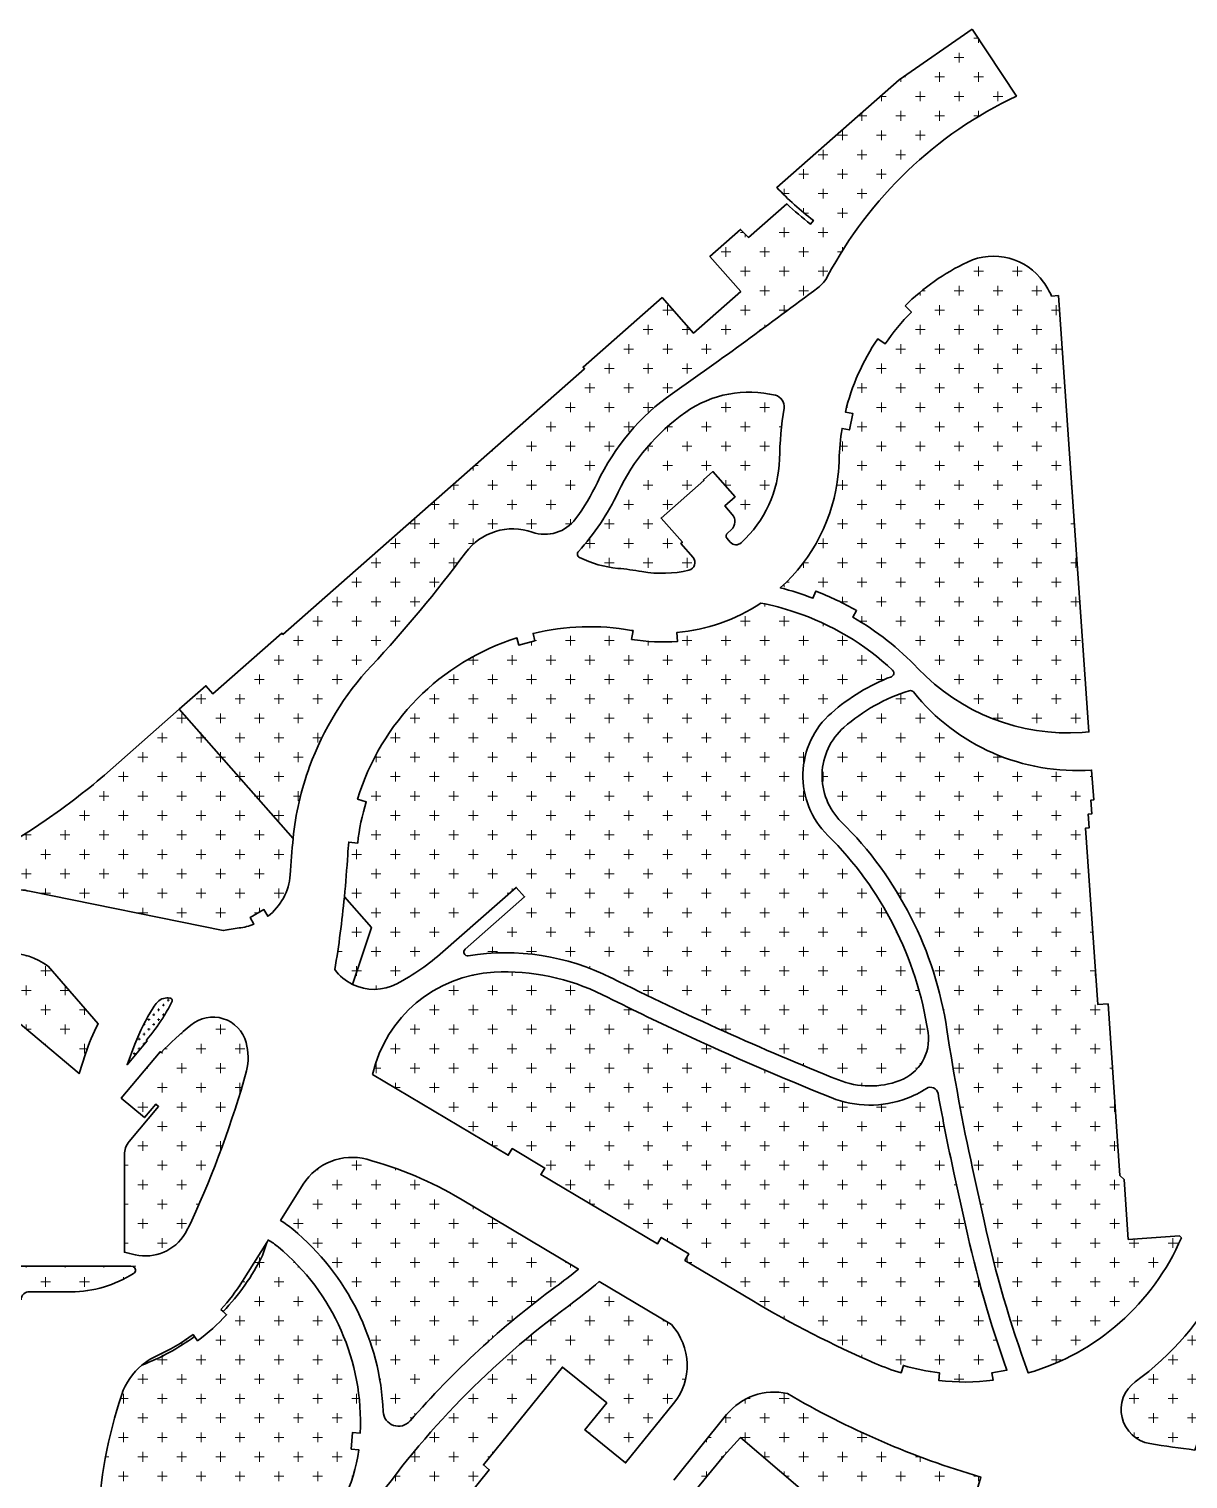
# Model space of a CAD drawing. Extents: x 833959 to 834488, y 817758 to 818392.
# Drawn here: x 834241.1 to 834392.6, y 817879.6 to 818069.2 of the extents above; entities that cross this region are included whole.
import ezdxf

# ---------------------------------------------------------------- set-up
doc = ezdxf.new("R2010")
doc.units = 0
doc.layers.get('0').update_dxf_attribs({"lineweight": 9})
doc.layers.add('000-helpline 23a', color=30, linetype='Continuous', lineweight=30, plot=False)
doc.layers.add('000-helpline 23b', color=30, linetype='Continuous', lineweight=30, plot=False)
doc.layers.add('010-grass2-h 23a', color=4, linetype='Continuous', lineweight=15)
doc.layers.add('010-grass2-h 23b', color=4, linetype='Continuous', lineweight=15)
pattern_1 = [(0, (0, -1.629814505577087e-09), (2.54, 2.54), [1.27, -3.81]), (90, (0.6350000000093132, -0.6350000016391277), (-2.54, 2.54), [1.27, -3.81])]
pattern_2 = [(0, (0, 0), (2.54, 2.54), [1.27, -3.81]), (90, (0.635, -0.635), (-2.54, 2.54), [1.27, -3.81])]

msp = doc.modelspace()

# ---------------------------------------------------------------- hatches: boundary and pattern name
at = {"layer": '010-grass2-h 23a'}
h = msp.add_hatch(dxfattribs=at)
h.set_pattern_fill('CROSS', color=256, scale=0.4)
h.set_pattern_definition(pattern_2)
edge = h.paths.add_edge_path()
edge.add_line((834364.4068990438, 818069.1506909404), (834370.1872484809, 818060.3916162674))
edge.add_arc((834393.3391385756, 818011.4518865008), 54.13970044785961, 115.3173999363774, 152.0502690789154)
edge.add_arc((834341.5392226903, 818038.9361216747), 4.500000001788425, 307.0048534438598, 332.05026905905186, ccw=False)
edge.add_arc((833936.445123626, 818576.4194132892), 677.544959764029, 305.0177740359185, 307.00485345712497, ccw=False)
edge.add_arc((834342.302373111, 817997.1777181334), 29.732247818972, 125.0177740346969, 154.7014634332797)
edge.add_arc((834289.8541112678, 818021.9682589959), 28.27974306757452, 323.48137328781064, 334.7014634387434, ccw=False)
edge.add_arc((834308.563189729, 818008.1148543449), 4.999999999985168, 250.775350931435, 323.4813732729643, ccw=False)
edge.add_arc((834304.3795306929, 817996.117643101), 7.705749901452497, 70.77535096639399, 143.4969262177813)
edge.add_arc((834161.6316744752, 818101.7573521507), 169.8800000417011, 317.01474807741516, 323.49692615635786, ccw=False)
edge.add_arc((834314.2839067392, 817959.456831621), 38.81150301205935, 136.9894183242384, 159.9652128848562)
edge.add_arc((834314.0694934468, 817959.405659974), 38.62778709224042, 159.7849482768471, 174.1055069059836)
edge.add_line((834275.6459433512, 817963.3726151907), (834260.7859523887, 817980.2575313525))
edge.add_line((834260.7859523887, 817980.2575313525), (834264.2552039903, 817983.3107326259))
edge.add_line((834264.2552039903, 817983.3107326259), (834265.1801240222, 817982.259776603))
edge.add_line((834265.1801240222, 817982.259776603), (834274.1883479855, 817990.1876956883))
edge.add_line((834274.1883479855, 817990.1876956883), (834274.3202158539, 817990.037858596))
edge.add_line((834274.3202158539, 817990.037858596), (834313.74999789, 818024.7389952127))
edge.add_line((834313.74999789, 818024.7389952127), (834313.5520053213, 818024.9639685693))
edge.add_line((834313.5520053213, 818024.9639685693), (834323.8815621042, 818034.0547065188))
edge.add_line((834323.8815621042, 818034.0547065188), (834327.9776697307, 818029.4004349288))
edge.add_line((834327.9776697307, 818029.4004349288), (834334.1710352469, 818034.8510603391))
edge.add_line((834334.1710352469, 818034.8510603391), (834330.1411113351, 818039.4301344914))
edge.add_line((834330.1411113351, 818039.4301344914), (834334.1458129564, 818042.9545722412))
edge.add_line((834334.1458129564, 818042.9545722412), (834335.178582008, 818041.905416574))
edge.add_line((834335.178582008, 818041.905416574), (834340.1678469534, 818046.2963434476))
edge.add_arc((834369.7967628237, 818078.0602642038), 43.43753351026637, 226.9917224636721, 232.3854784986538)
edge.add_line((834343.2848402313, 818043.6518745596), (834343.6510478007, 818044.1271555448))
edge.add_arc((834369.7967631912, 818078.0602646348), 42.83753407697374, 223.7719088776991, 232.38547846254562, ccw=False)
edge.add_line((834338.8638018067, 818048.4257201676), (834354.8444183795, 818062.4898597783))
edge.add_line((834354.8444183795, 818062.4898597783), (834364.4068990438, 818069.1506909404))
h = msp.add_hatch(dxfattribs=at)
h.set_pattern_fill('CROSS', color=256, scale=0.4)
h.set_pattern_definition(pattern_2)
edge = h.paths.add_edge_path()
edge.add_line((834355.6300346531, 818032.9573724093), (834356.458602303, 818032.1376316431))
edge.add_arc((834376.4508596533, 818012.1247639005), 28.28789898949285, 134.9704815723686, 145.8799154376965)
edge.add_line((834353.0323333357, 818027.992273294), (834352.0677575372, 818028.6543261616))
edge.add_arc((834376.3263641193, 818012.1978759185), 29.3137296826601, 145.8479831948698, 166.3943030968202)
edge.add_line((834347.8352475854, 818019.0936011567), (834348.8104239266, 818018.8906377249))
edge.add_line((834348.8104239266, 818018.8906377249), (834348.3645039764, 818016.7481306664))
edge.add_line((834348.3645039764, 818016.7481306664), (834347.4001966428, 818016.9488319317))
edge.add_arc((834376.3263641652, 818012.1978759123), 29.31372972904868, 170.672774959487, 178.7579298036053)
edge.add_arc((834323.8998806737, 818013.3345665263), 23.12507495631568, 354.2270389370132, 358.7579298163524, ccw=False)
edge.add_arc((834323.8998806954, 818013.3345665272), 23.12507493485816, 311.8679106816129, 354.227038929608, ccw=False)
edge.add_arc((834330.1558908136, 817959.8427572234), 37.41409495533681, 68.94026357509227, 75.79988697668603, ccw=False)
edge.add_line((834343.6003129635, 817994.7578258096), (834343.9581133369, 817995.6916236633))
edge.add_arc((834328.7059639099, 817956.7253681907), 41.84491758509818, 60.52234676601989, 68.62365989208399, ccw=False)
edge.add_line((834349.2971809496, 817993.1533644096), (834348.7953861781, 817992.28322137))
edge.add_arc((834330.1558907481, 817959.842757144), 37.41409505891333, 43.47517563921582, 60.11938088109139, ccw=False)
edge.add_arc((834376.8994309934, 818004.1622459437), 26.99999999892877, 223.4751756172365, 273.9756186136)
edge.add_line((834378.7713941443, 817977.2272175624), (834379.672610244, 817977.2898513661))
edge.add_line((834379.672610244, 817977.2898513661), (834375.6866782277, 818034.3096132717))
edge.add_line((834375.6866782277, 818034.3096132717), (834374.7760283289, 818034.2459551904))
edge.add_arc((834364.942264543, 818029.8678331494), 10.76433290095811, 23.99926244071933, 35.16358028874662)
edge.add_arc((834367.2021374811, 818031.4598478134), 8.000000000154898, 35.16358028897107, 115.3465031633194)
edge.add_arc((834376.326364125, 818012.1978759142), 29.3137296900325, 115.3465031659372, 134.9126974086104)
h = msp.add_hatch(dxfattribs=at)
h.set_pattern_fill('CROSS', color=256, scale=0.4)
h.set_pattern_definition(pattern_1)
edge = h.paths.add_edge_path()
edge.add_arc((834393.3391385962, 818011.4518873979), 54.13970044455125, 171.3443893396043, 178.4469426682205, ccw=False)
edge.add_arc((834338.333131054, 818019.8253812812), 1.499999999921109, 351.3443893441687, 436.3533856630029)
edge.add_arc((834335.2709960575, 818007.2129380733), 14.47884410894029, 76.35338565035421, 125.0177740244353)
edge.add_arc((834342.3023731093, 817997.1777181358), 26.73224781720994, 125.0177740323534, 154.7014634338783)
edge.add_arc((834289.8541112484, 818021.9682590045), 31.27974308810417, 317.5561840766094, 334.70146344114823, ccw=False)
edge.add_arc((834313.3056378294, 818000.5211619583), 0.4999999990814779, 137.5561840235374, 243.9656636285183)
edge.add_arc((834319.4503736312, 818013.1005984329), 14.5000000023877, 243.9656636140704, 264.654154330882)
edge.add_arc((834314.4209393093, 817959.3525671063), 39.4828313525126, 80.04070849800712, 84.65415438670732, ccw=False)
edge.add_arc((834323.8998806971, 818013.3345665275), 15.32507493254149, 260.0407084597205, 283.1928018431589)
edge.add_arc((834327.1282894511, 817999.4317179171), 1.05276355351737, 284.8161555454121, 398.6503187243487)
edge.add_line((834327.9504685858, 818000.089237932), (834326.3414446758, 818001.9175663602))
edge.add_line((834326.3414446758, 818001.9175663602), (834326.5291165095, 818002.0827307715))
edge.add_line((834326.5291165095, 818002.0827307715), (834323.7549258108, 818005.2350137486))
edge.add_line((834323.7549258108, 818005.2350137486), (834329.3466908426, 818010.1567458196))
edge.add_line((834329.3466908426, 818010.1567458196), (834329.2833758064, 818010.2286886006))
edge.add_line((834329.2833758064, 818010.2286886006), (834330.5229523955, 818011.319608851))
edge.add_line((834330.5229523955, 818011.319608851), (834333.4261194977, 818008.0189057727))
edge.add_line((834333.4261194977, 818008.0189057727), (834332.0754138841, 818006.8301759748))
edge.add_line((834332.0754138841, 818006.8301759748), (834333.0522910358, 818005.7201547448))
edge.add_arc((834331.9863174432, 818004.7820181345), 1.419999999888488, -48.55451906007022, 41.350195893022715, ccw=False)
edge.add_line((834332.9262255097, 818003.717606172), (834332.4168857438, 818003.2678437007))
edge.add_arc((834332.7478392879, 818002.8930507562), 0.4999999995545667, 131.4454808948791, 221.3501953803635)
edge.add_line((834332.3724964709, 818002.5627209675), (834332.7948010105, 818002.0828702817))
edge.add_arc((834333.5454866453, 818002.7435298598), 1.000000000249397, 221.350195375153, 312.3251575309507)
edge.add_arc((834323.8998807039, 818013.3345665259), 15.32507492635812, 312.3251575240736, 358.4469426761045)
h = msp.add_hatch(dxfattribs=at)
h.set_pattern_fill('CROSS', color=256, scale=0.4)
h.set_pattern_definition(pattern_1)
edge = h.paths.add_edge_path()
edge.add_line((834282.3636539282, 817955.7395029359), (834285.88428508, 817951.7391261685))
edge.add_line((834285.88428508, 817951.7391261685), (834283.4121966807, 817944.2943010926))
edge.add_arc((834286.2337036987, 817949.9758553616), 6.343576338607924, 243.5906236270029, 297.9786353962456)
edge.add_arc((834274.4247829744, 817972.2051976711), 31.51487483878386, 297.9786353872303, 311.3504334035784)
edge.add_line((834295.2454851692, 817948.5475203502), (834304.8185091602, 817956.9725840251))
edge.add_line((834304.8185091602, 817956.9725840251), (834305.9085935153, 817955.7339698945))
edge.add_line((834305.9085935153, 817955.7339698945), (834298.1464082551, 817948.9025775873))
edge.add_arc((834298.4767404407, 817948.5272368802), 0.4999999992803572, 131.3505612890733, 279.0596599766126)
edge.add_arc((834303.4161604835, 817917.549763809), 30.86880151159732, 63.43867092359028, 99.05965995837317, ccw=False)
edge.add_arc((834494.3892898851, 818299.558055414), 396.2155824319166, 243.438670528415, 243.4492956897457)
edge.add_arc((834494.3892891315, 818299.5580600064), 396.215586203123, 243.4492960840644, 248.1502179734684)
edge.add_arc((834351.0502895543, 817942.0860749988), 11.07627521940797, 248.1502179761732, 290.5382689961186)
edge.add_arc((834352.9019116319, 817937.1437526586), 5.798486436866244, 290.5382689894081, 368.53751191072)
edge.add_arc((834313.3969691845, 817931.213255029), 45.74609312237501, 8.537511915084528, 45.36572223920514)
edge.add_arc((834353.2162395723, 817971.5441353627), 10.92977654625932, 131.2935281300958, 225.365722236419, ccw=False)
edge.add_arc((834363.2152575979, 817960.1598988243), 26.0817138163471, 111.04074724202209, 131.2935281361699, ccw=False)
edge.add_arc((834353.6715771311, 817984.969285607), 0.4999999994644813, 291.0407472309017, 406.896721507632)
edge.add_arc((834330.1558908098, 817959.8427572219), 34.91409495866438, 46.89672150724964, 71.4957689773086)
edge.add_arc((834330.1558907961, 817959.8427571789), 34.91409500378168, 71.49576897830427, 79.07448466016935)
edge.add_arc((834323.8998806897, 818013.334566551), 23.12507495612437, 274.73651893981815, 303.8268252398566, ccw=False)
edge.add_line((834325.8094042566, 817990.2884646795), (834325.8974434878, 817989.1217515557))
edge.add_arc((834323.8998806992, 818013.3345665528), 24.29507495720796, 260.5278306339022, 274.7162342817685, ccw=False)
edge.add_line((834319.9016763696, 817989.3707390347), (834320.0861463364, 817990.5261356108))
edge.add_arc((834323.8998965822, 818013.3346593111), 23.12516906590334, 260.0407094168908, 260.5075450857677, ccw=False)
edge.add_arc((834314.4209393461, 817959.3525676741), 31.68283078620028, 80.04070842197453, 103.5163373449787)
edge.add_line((834307.0159452407, 817990.1578891126), (834307.2716531848, 817989.2078711878))
edge.add_line((834307.2716531848, 817989.2078711878), (834305.1584436541, 817988.6390772209))
edge.add_line((834305.1584436541, 817988.6390772209), (834304.9070125299, 817989.5732057078))
edge.add_arc((834314.4209393471, 817959.3525676675), 31.68283079285183, 107.474812634777, 163.2188207792542)
edge.add_line((834284.0873412818, 817968.4999495588), (834285.209329285, 817968.1681607035))
edge.add_arc((834314.4209393637, 817959.3525676638), 30.51283080987282, 163.2070323123456, 173.6138980786415)
edge.add_line((834284.0974428465, 817962.746444946), (834282.9354285039, 817962.8830597012))
edge.add_arc((834314.4209393251, 817959.3525676738), 31.68283077044775, 173.602109619199, 176.6118679094355)
edge.add_arc((834138.7263754174, 817969.7542254614), 144.3193688505951, 354.42727686953936, 356.6118688250405, ccw=False)
h = msp.add_hatch(dxfattribs=at)
h.set_pattern_fill('CROSS', color=256, scale=0.4)
h.set_pattern_definition(pattern_1)
edge = h.paths.add_edge_path()
edge.add_arc((834353.2162395705, 817971.5441353618), 8.429776544614077, 131.2935281716561, 225.3657222425852, ccw=False)
edge.add_arc((834363.2152576158, 817960.1598988192), 23.58171383089539, 107.3618079823118, 131.293528180866, ccw=False)
edge.add_arc((834356.3275668388, 817982.1899970754), 0.4999999990283857, 38.67503045895478, 107.3618080288955, ccw=False)
edge.add_arc((834378.0902803752, 817999.609652187), 27.37579747240697, 218.6750304708143, 274.044860685992)
edge.add_line((834380.0213010095, 817972.3020443356), (834380.29478833, 817968.3897392991))
edge.add_line((834380.29478833, 817968.3897392991), (834379.8999099366, 817968.361927429))
edge.add_line((834379.8999099366, 817968.361927429), (834380.0263733224, 817966.5663754205))
edge.add_line((834380.0263733224, 817966.5663754205), (834379.5525259104, 817966.5330016455))
edge.add_line((834379.5525259104, 817966.5330016455), (834379.6790205762, 817964.7374518439))
edge.add_line((834379.6790205762, 817964.7374518439), (834379.2051731631, 817964.7040780691))
edge.add_line((834379.2051731631, 817964.7040780691), (834380.829339578, 817941.6438442394))
edge.add_line((834380.829339578, 817941.6438442394), (834382.1579028282, 817941.7374169156))
edge.add_line((834382.1579028282, 817941.7374169156), (834383.7239989628, 817919.3340170662))
edge.add_line((834383.7239989628, 817919.3340170662), (834384.2635852227, 817918.7845575546))
edge.add_line((834384.2635852227, 817918.7845575546), (834384.8105143425, 817910.9605556697))
edge.add_line((834384.8105143425, 817910.9605556697), (834391.4887781232, 817911.4273930996))
edge.add_line((834391.4887781232, 817911.4273930996), (834391.7454533862, 817911.166029252))
edge.add_arc((834363.0062153209, 817923.5654728682), 31.30000010487776, 286.1786346221412, 336.66238658837176, ccw=False)
edge.add_arc((834516.9132406816, 817946.4510583185), 154.5386763133841, 192.357446124819, 200.0357863549058, ccw=False)
edge.add_line((834365.9549946178, 817913.3782534475), (834364.4568777638, 817920.216291333))
edge.add_arc((834635.0578216736, 817979.5011098061), 277.0190617019508, 188.537511918806, 192.3574461235862, ccw=False)
edge.add_arc((834313.3969691832, 817931.2132550279), 48.246093123912, 8.537511918924027, 45.36572223857119)
h = msp.add_hatch(dxfattribs=at)
h.set_pattern_fill('CROSS', color=256, scale=0.4)
h.set_pattern_definition(pattern_1)
edge = h.paths.add_edge_path()
edge.add_line((834335.6189102854, 817903.0000382089), (834326.8614822605, 817908.2211131771))
edge.add_line((834326.8614822605, 817908.2211131771), (834327.3679559636, 817909.0623701885))
edge.add_line((834327.3679559636, 817909.0623701885), (834323.7796554294, 817911.2226848555))
edge.add_line((834323.7796554294, 817911.2226848555), (834323.2638726797, 817910.3659654413))
edge.add_line((834323.2638726797, 817910.3659654413), (834308.0297358021, 817919.4338027254))
edge.add_line((834308.0297358021, 817919.4338027254), (834308.5414872277, 817920.2929363276))
edge.add_line((834308.5414872277, 817920.2929363276), (834304.2955001082, 817922.8221005399))
edge.add_line((834304.2955001082, 817922.8221005399), (834303.7837486782, 817921.9629669298))
edge.add_line((834303.7837486782, 817921.9629669298), (834286.0496197239, 817932.5264761535))
edge.add_arc((834302.83300588, 817928.6861632001), 17.21714420118971, 92.99754049445141, 167.1116636079952, ccw=False)
edge.add_arc((834303.4161604843, 817917.5497637998), 28.36880151734606, 63.438670922818915, 92.99754049596459, ccw=False)
edge.add_arc((834494.3892889814, 818299.5580598201), 398.7155859710132, 243.4386709309092, 245.1006971580636)
edge.add_arc((834494.3892892151, 818299.5580601386), 398.7155863582911, 245.1006971468799, 248.1502179695497)
edge.add_arc((834351.0502895525, 817942.0860749909), 13.5762752127188, 248.1502179746911, 290.5382690224383)
edge.add_arc((834351.0502899339, 817942.0860743573), 13.57627448558846, 290.5382684534137, 302.9019771267565)
edge.add_arc((834358.9681721224, 817929.8478179646), 1.0000000001358, 10.195361083888713, 122.9019769615607, ccw=False)
edge.add_arc((834635.0578211835, 817979.5011097938), 279.5190612204868, 190.1953610791263, 192.3574461247365)
edge.add_line((834362.0147990102, 817919.6812666972), (834363.5129158831, 817912.8432287256))
edge.add_arc((834516.9139959685, 817946.4512743496), 157.0394603341485, 192.3574641440198, 199.5667105853941)
edge.add_line((834368.9432198534, 817893.8581044704), (834366.9821302774, 817893.5300687898))
edge.add_line((834366.9821302774, 817893.5300687898), (834367.1454683751, 817892.5535876949))
edge.add_arc((834363.4637942376, 817921.8979198458), 29.57439016845272, 263.3281205215698, 277.15122347771205, ccw=False)
edge.add_line((834360.0277446077, 817892.5238136164), (834360.1440791347, 817893.5170237038))
edge.add_arc((834363.4596131578, 817921.8235111992), 28.50000000328458, 253.59658469878872, 263.319395489198, ccw=False)
edge.add_line((834355.4112519348, 817894.4835426218), (834355.1288532955, 817893.5242454788))
edge.add_arc((834363.4596131712, 817921.8235112355), 29.50000004198608, 246.58402009959428, 253.5965846938244, ccw=False)
edge.add_arc((834407.7502740856, 818024.0949210094), 140.9500063289379, 239.2194394656689, 246.5840198356188, ccw=False)
h = msp.add_hatch(dxfattribs=at)
h.set_pattern_fill('CROSS', color=256, scale=0.4)
h.set_pattern_definition(pattern_1)
edge = h.paths.add_edge_path()
edge.add_line((834276.9782881396, 817918.1654594587), (834274.014954669, 817913.4347797971))
edge.add_arc((834266.6688038766, 817901.4911997075), 14.02194839606715, 50.30098703854759, 58.40552913900859, ccw=False)
edge.add_arc((834254.6945061049, 817887.0675827524), 32.76826892014353, 2.433292680546515, 50.30098704081712, ccw=False)
edge.add_arc((834289.4314254799, 817888.5437114639), 1.999999999052, 182.4332926691362, 319.0042276175258)
edge.add_arc((834379.1240542015, 817810.5867171392), 116.8362764955985, 126.3353798724307, 139.0042276221191, ccw=False)
edge.add_arc((834267.2365354027, 817962.7061522267), 72.00000019474608, 306.3353798791374, 309.4096109189131)
edge.add_line((834312.9464644749, 817907.0770014848), (834297.5529900745, 817916.2462766853))
edge.add_arc((834272.7330468631, 817874.5782983445), 48.50000000023392, 59.21943938366598, 75.0150115532076)
edge.add_arc((834283.3342513323, 817914.1840361081), 7.500000000288099, 75.01501155411361, 147.9366602370419)
h = msp.add_hatch(dxfattribs=at)
h.set_pattern_fill('CROSS', color=256, scale=0.4)
h.set_pattern_definition(pattern_1)
edge = h.paths.add_edge_path()
edge.add_arc((834245.6277357438, 817921.6607495921), 29.00000375146749, 290.7383516402633, 306.2339235929554)
edge.add_line((834262.7691550484, 817898.269042476), (834263.1771577914, 817897.7167769679))
edge.add_arc((834247.430624666, 817919.0310138615), 26.49999999677177, 306.4562495811369, 317.4830362355505)
edge.add_line((834266.9631725866, 817901.1220895064), (834266.5098703869, 817901.537711413))
edge.add_arc((834245.627744477, 817921.6607418429), 28.99999200347141, 316.0605495451283, 333.7570674412395)
edge.add_line((834271.6386287458, 817908.8375817115), (834272.206499216, 817910.5477529013))
edge.add_line((834272.206499216, 817910.5477529013), (834272.426425918, 817910.8988449355))
edge.add_arc((834266.9960039795, 817902.0358535458), 10.39433012774194, 49.770986039508614, 58.50388294749109, ccw=False)
edge.add_arc((834254.694506114, 817887.067582759), 29.76826890936972, -2.7219795607326773, 50.30098704583372, ccw=False)
edge.add_line((834284.4291883991, 817885.6538984721), (834283.4327672793, 817885.7384262912))
edge.add_line((834283.4327672793, 817885.7384262912), (834283.2477849291, 817883.5578386156))
edge.add_line((834283.2477849291, 817883.5578386156), (834284.2442060485, 817883.4733107965))
edge.add_arc((834264.4029838166, 817885.988445047), 19.99999999891781, 312.8189935214703, 352.7755429362068, ccw=False)
edge.add_arc((834253.6707051483, 817897.0029679585), 35.37587005638763, 288.15634684374976, 313.44381852424397, ccw=False)
edge.add_arc((834258.9042585358, 817880.4318391987), 17.99999999659286, 264.0073471149819, 288.7636090109221, ccw=False)
edge.add_line((834257.0250417327, 817862.5302039637), (834249.6825566636, 817863.3009783166))
edge.add_arc((855777.4045988079, 816958.5928229388), 21546.72395447233, 177.5711745461556, 177.5935458954188, ccw=False)
edge.add_line((834250.0374442985, 817871.706487923), (834251.0349844777, 817871.6571867547))
edge.add_line((834251.0349844777, 817871.6571867547), (834251.1232638368, 817873.7453078919))
edge.add_line((834251.1232638368, 817873.7453078919), (834250.1261401061, 817873.7889828704))
edge.add_arc((834312.5611691743, 817870.9399225431), 62.49999999591058, 161.5825714201145, 177.3872684779515, ccw=False)
edge.add_arc((834261.3270517861, 817888.000556033), 8.499999999439462, 129.707549846792, 161.5825714220144, ccw=False)
h = msp.add_hatch(dxfattribs=at)
h.set_pattern_fill('CROSS', color=256, scale=0.4)
h.set_pattern_definition(pattern_1)
edge = h.paths.add_edge_path()
edge.add_arc((834263.9885286134, 817856.9040250625), 2.999999999737911, 105.1224773257807, 198.7033933836148)
edge.add_line((834261.1469547509, 817855.9420177948), (834263.2446538615, 817849.7458411483))
edge.add_arc((834264.191845149, 817850.0665102375), 0.9999999999746793, 198.7033933829019, 321.0598572819794)
edge.add_line((834264.9696481415, 817849.4380020793), (834267.7796309474, 817852.9154637584))
edge.add_line((834267.7796309474, 817852.9154637584), (834274.40115427, 817847.5649039532))
edge.add_line((834274.40115427, 817847.5649039532), (834277.4803882082, 817851.375574253))
edge.add_line((834277.4803882082, 817851.375574253), (834276.7025341238, 817852.0040191779))
edge.add_line((834276.7025341238, 817852.0040191779), (834284.7780467804, 817861.9994384347))
edge.add_line((834284.7780467804, 817861.9994384347), (834285.5566951305, 817861.3714595689))
edge.add_line((834285.5566951305, 817861.3714595689), (834287.3477950239, 817863.588317965))
edge.add_line((834287.3477950239, 817863.588317965), (834286.5699499655, 817864.2167740737))
edge.add_line((834286.5699499655, 817864.2167740737), (834297.6307773944, 817877.906847))
edge.add_line((834297.6307773944, 817877.906847), (834298.4087221177, 817877.27851426))
edge.add_line((834298.4087221177, 817877.27851426), (834301.2992349232, 817880.8560934163))
edge.add_line((834301.2992349232, 817880.8560934163), (834300.5213715857, 817881.4845268864))
edge.add_line((834300.5213715857, 817881.4845268864), (834310.8591021704, 817894.2803788052))
edge.add_line((834310.8591021704, 817894.2803788052), (834316.6541840425, 817889.5985494525))
edge.add_line((834316.6541840425, 817889.5985494525), (834313.7948117524, 817886.0592712613))
edge.add_line((834313.7948117524, 817886.0592712613), (834319.1203765362, 817881.7567633638))
edge.add_line((834319.1203765362, 817881.7567633638), (834325.3839769757, 817889.5089958648))
edge.add_arc((834319.2004431837, 817894.50563572), 7.949999999991729, 321.0598573062928, 402.1549054984448)
edge.add_line((834325.094040874, 817899.8411775166), (834315.678909572, 817905.4493935511))
edge.add_arc((834267.2365353797, 817962.706152252), 75.0000002288263, 306.3353798817283, 310.2330619186429, ccw=False)
edge.add_arc((834379.1240542455, 817810.5867170909), 113.8362765606153, 126.3353798757585, 145.1523762373174)
edge.add_arc((834252.7220866104, 817898.5942805964), 40.18576295384367, 285.12247725378757, 325.15237414202915, ccw=False)
h = msp.add_hatch(dxfattribs=at)
h.set_pattern_fill('CROSS', color=256, scale=0.4)
h.set_pattern_definition(pattern_1)
edge = h.paths.add_edge_path()
edge.add_arc((834412.2540601507, 818034.3296998717), 152.053962759109, 260.6859561200858, 262.9210497186081)
edge.add_line((834393.5154013518, 817883.4348018229), (834400.4218407415, 817902.3311621917))
edge.add_line((834400.4218407415, 817902.3311621917), (834397.1848703449, 817905.6272579903))
edge.add_arc((834363.0062158359, 817923.5654736644), 38.60000007277616, 306.0547773312193, 332.30785793329716, ccw=False)
edge.add_arc((834388.3730849884, 817888.7210773453), 4.499999990380497, 126.0547828447973, 260.6859539307286)
h = msp.add_hatch(dxfattribs=at)
h.set_pattern_fill('CROSS', color=256, scale=0.4)
h.set_pattern_definition(pattern_2)
edge = h.paths.add_edge_path()
edge.add_line((834279.8051478083, 817796.6029186246), (834282.604700003, 817799.9779400007))
edge.add_line((834282.604700003, 817799.9779400007), (834287.1330088406, 817805.2830240525))
edge.add_line((834287.1330088406, 817805.2830240525), (834281.3843576751, 817810.2171840366))
edge.add_line((834281.3843576751, 817810.2171840366), (834279.528913134, 817808.0023137445))
edge.add_line((834279.528913134, 817808.0023137445), (834272.8598031374, 817813.5891708084))
edge.add_line((834272.8598031374, 817813.5891708084), (834275.41137033, 817816.635012518))
edge.add_arc((834272.9200638756, 817812.4737756652), 4.849999999534935, 59.09130693785679, 104.4883429005939)
edge.add_arc((834268.4167694332, 817829.9013497692), 13.15000000012975, 231.0598573068284, 284.4883428975322, ccw=False)
edge.add_line((834260.151887157, 817819.6732404149), (834254.9723866018, 817823.8585654694))
edge.add_arc((834253.181138352, 817821.6418269401), 2.849999999936931, 51.05985730940407, 129.4015044097069)
edge.add_line((834251.3720985648, 817823.8440701255), (834249.92697353, 817822.6569674826))
edge.add_arc((834398.8621664937, 817840.498163938), 149.9999999803076, 186.831006504956, 196.2491768686776)
edge.add_arc((834305.8357169387, 817813.384876559), 53.10288614663786, 196.2491768682231, 227.2666458792333)
edge.add_arc((834325.107957593, 817834.2456244174), 81.50341538557848, 227.2666458820047, 232.4571793545245)
edge.add_line((834275.4435107039, 817769.6217168081), (834292.4269246405, 817769.8722175872))
edge.add_line((834292.4269246405, 817769.8722175872), (834303.5213256455, 817771.0990017573))
edge.add_line((834303.5213256455, 817771.0990017573), (834310.45216608, 817772.6155403589))
edge.add_line((834310.45216608, 817772.6155403589), (834315.2305783827, 817773.7398721854))
edge.add_line((834315.2305783827, 817773.7398721854), (834316.1962190163, 817775.5459770527))
edge.add_line((834316.1962190163, 817775.5459770527), (834320.1845998294, 817783.318203075))
edge.add_line((834320.1845998294, 817783.318203075), (834324.6007480016, 817791.1516074513))
edge.add_line((834324.6007480016, 817791.1516074513), (834330.8078040506, 817801.9639036084))
edge.add_line((834330.8078040506, 817801.9639036084), (834336.1934093372, 817811.3882688055))
edge.add_line((834336.1934093372, 817811.3882688055), (834337.531713319, 817813.512514772))
edge.add_line((834337.531713319, 817813.512514772), (834348.3414172765, 817827.7002389417))
edge.add_line((834348.3414172765, 817827.7002389417), (834352.2381767528, 817832.5715445989))
edge.add_line((834352.2381767528, 817832.5715445989), (834356.492127426, 817837.6155092629))
edge.add_line((834356.492127426, 817837.6155092629), (834363.4407438878, 817844.4520494454))
edge.add_line((834363.4407438878, 817844.4520494454), (834367.9271662128, 817848.7345459976))
edge.add_line((834367.9271662128, 817848.7345459976), (834374.8511492735, 817855.3574853016))
edge.add_line((834374.8511492735, 817855.3574853016), (834384.0584533112, 817864.0294805785))
edge.add_line((834384.0584533112, 817864.0294805785), (834387.4025178794, 817866.7096497633))
edge.add_line((834387.4025178794, 817866.7096497633), (834390.6119104523, 817875.4900196033))
edge.add_line((834390.6119104523, 817875.4900196033), (834386.8954605473, 817875.8304661814))
edge.add_arc((834397.1580892672, 817987.8613925629), 112.5000000628142, 261.4617113687016, 264.76600964044314, ccw=False)
edge.add_line((834380.455180455, 817876.6082449609), (834380.1333081372, 817874.4836460293))
edge.add_arc((834397.0504282946, 817987.373120917), 114.1499999774489, 253.6538455939272, 261.47732593266977, ccw=False)
edge.add_line((834364.9240767948, 817877.8371905829), (834365.5255344234, 817879.9001426256))
edge.add_arc((834397.1580892616, 817987.8613925065), 112.5000000064468, 239.6138779139078, 253.6694601576791, ccw=False)
edge.add_arc((834338.4999810895, 817883.0604557393), 7.950000000331622, 77.2627860423644, 141.0598573066949)
edge.add_line((834332.3164472972, 817888.0570955946), (834325.395155197, 817879.4917307039))
edge.add_line((834325.395155197, 817879.4917307039), (834327.7263153469, 817877.5147424773))
edge.add_line((834327.7263153469, 817877.5147424773), (834331.9567716857, 817882.6853002246))
edge.add_line((834331.9567716857, 817882.6853002246), (834334.1166290697, 817885.0611433464))
edge.add_line((834334.1166290697, 817885.0611433464), (834344.3166290696, 817876.361143348))
edge.add_line((834344.3166290696, 817876.361143348), (834336.5166290698, 817867.1611433487))
edge.add_line((834336.5166290698, 817867.1611433487), (834339.5548746819, 817864.5852394605))
edge.add_line((834339.5548746819, 817864.5852394605), (834341.0039328507, 817866.3043731372))
edge.add_line((834341.0039328507, 817866.3043731372), (834343.9632092224, 817869.8151710338))
edge.add_line((834343.9632092224, 817869.8151710338), (834347.2789075354, 817866.9617845425))
edge.add_line((834347.2789075354, 817866.9617845425), (834358.8518033318, 817856.8380048954))
edge.add_line((834358.8518033318, 817856.8380048954), (834362.637292377, 817854.0809120025))
edge.add_line((834362.637292377, 817854.0809120025), (834359.3701736549, 817850.3151764321))
edge.add_line((834359.3701736549, 817850.3151764321), (834346.0340540672, 817834.943686901))
edge.add_line((834346.0340540672, 817834.943686901), (834343.9275184715, 817832.5156490208))
edge.add_line((834343.9275184715, 817832.5156490208), (834347.1373904775, 817829.494533955))
edge.add_line((834347.1373904775, 817829.494533955), (834337.628636652, 817818.361374395))
edge.add_line((834337.628636652, 817818.361374395), (834309.3859500099, 817785.2934796367))
edge.add_line((834309.3859500099, 817785.2934796367), (834309.0747602378, 817784.9206238263))
edge.add_line((834309.0747602378, 817784.9206238263), (834306.7691991854, 817782.1582025872))
edge.add_line((834306.7691991854, 817782.1582025872), (834305.3344931194, 817780.4392031509))
edge.add_line((834305.3344931194, 817780.4392031509), (834302.5482160047, 817777.1007830497))
edge.add_line((834302.5482160047, 817777.1007830497), (834300.0475609732, 817779.2451287871))
edge.add_line((834300.0475609732, 817779.2451287871), (834295.743652945, 817782.9357170793))
edge.add_line((834295.743652945, 817782.9357170793), (834290.3478932676, 817787.562556792))
edge.add_line((834290.3478932676, 817787.562556792), (834284.0524509288, 817792.9608687907))
edge.add_line((834284.0524509288, 817792.9608687907), (834279.8051478083, 817796.6029186246))
at = {"layer": '010-grass2-h 23b'}
h = msp.add_hatch(dxfattribs=at)
h.set_pattern_fill('CROSS', color=256, scale=0.4)
h.set_pattern_definition([(0, (0, 0), (2.54, 2.54), [1.27, -3.81]), (90, (0.6350000000093132, -0.6350000000093132), (-2.54, 2.54), [1.27, -3.81])])
edge = h.paths.add_edge_path()
edge.add_line((834260.7859523887, 817980.2575313525), (834275.6459433512, 817963.3726151907))
edge.add_arc((828420.5549909718, 818396.5046154754), 5871.089625470362, 355.7224648095413, 355.7692347614558, ccw=False)
edge.add_arc((834267.7156862479, 817959.2123689478), 7.599999998171857, 307.5413350252659, 355.3277877674127, ccw=False)
edge.add_line((834272.3466217683, 817953.186222901), (834271.8526788471, 817954.0557172314))
edge.add_line((834271.8526788471, 817954.0557172314), (834270.026740753, 817953.0184370974))
edge.add_line((834270.026740753, 817953.0184370974), (834270.5206836743, 817952.1489427667))
edge.add_arc((834267.7156862475, 817959.2123689421), 7.599999993391051, 276.61559611342284, 291.65880394437096, ccw=False)
edge.add_arc((834271.3562446614, 817927.8227796324), 23.99999973123614, 96.615596109168, 101.6086075767871)
edge.add_line((834266.5268427712, 817951.3318601011), (834241.2047909369, 817956.4795216967))
edge.add_arc((834238.5851394662, 817943.5930976429), 13.14999995142404, 78.50905644553869, 83.5635101465202)
edge.add_line((834240.0592782443, 817956.6602095497), (834238.9411686736, 817957.6037757879))
edge.add_line((834238.9411686736, 817957.6037757879), (834238.2063653864, 817956.737641337))
edge.add_arc((834238.5851394609, 817943.5930975949), 13.14999999948668, 91.6505823529878, 140.0000015572646)
edge.add_line((834228.5116548045, 817952.0457543882), (834226.8651273869, 817950.0834993146))
edge.add_arc((834220.7750739248, 817955.1936606454), 7.949999999846455, 244.9558038181426, 320.0000015629244, ccw=False)
edge.add_line((834217.409701918, 817947.9911075389), (834212.4204425656, 817950.3223244714))
edge.add_line((834212.4204425656, 817950.3223244714), (834209.2193331158, 817943.4708813524))
edge.add_arc((834204.0070822531, 817937.4680005322), 7.949977182199647, -40.00016063148519, 49.03249293809603, ccw=False)
edge.add_line((834210.09710377, 817932.3578366284), (834204.7757542786, 817926.0160989043))
edge.add_line((834204.7757542786, 817926.0160989043), (834210.0997633279, 817921.5487251208))
edge.add_line((834210.0997633279, 817921.5487251208), (834215.3285279355, 817927.7801249636))
edge.add_line((834215.3285279355, 817927.7801249636), (834219.8098880256, 817924.0198175723))
edge.add_line((834219.8098880256, 817924.0198175723), (834219.9063063147, 817924.1347241276))
edge.add_line((834219.9063063147, 817924.1347241276), (834223.123692972, 817921.435016163))
edge.add_line((834223.123692972, 817921.435016163), (834224.602104913, 817923.1969188969))
edge.add_line((834224.602104913, 817923.1969188969), (834235.5268501099, 817914.0299691771))
edge.add_arc((834234.0795567748, 817912.2710720719), 2.277800918569485, 8.784979854681296e-09, 50.55103804446128, ccw=False)
edge.add_line((834236.3573576933, 817912.2710720722), (834236.3573576933, 817907.4750467805))
edge.add_line((834236.3573576933, 817907.4750467805), (834254.4473796426, 817907.4750467802))
edge.add_line((834254.4473796426, 817907.4750467802), (834254.7482175847, 817907.4094318039))
edge.add_line((834254.7482175847, 817907.4094318039), (834254.745033701, 817907.3918687623))
edge.add_arc((834254.5544555553, 817906.9296134535), 0.5000000001870574, -57.87160990729973, 67.5946756000875, ccw=False)
edge.add_arc((834246.4250821517, 817919.8746929853), 15.78600000073157, 270.81327985219343, 302.1283876266906, ccw=False)
edge.add_line((834246.6491476019, 817904.0902832499), (834241.2487789223, 817904.1290884215))
edge.add_arc((834241.2169613179, 817903.0155428948), 1.11399999992429, 88.36331921786194, 178.1128615071365)
edge.add_arc((834244.8563385704, 818030.385668361), 127.4221092593286, 258.44056765210837, 267.8624037781838, ccw=False)
edge.add_arc((834250.5558444349, 818057.8489760322), 155.4705013553127, 240.1581804128187, 258.4108310537472, ccw=False)
edge.add_line((834173.1926033435, 817922.9934766282), (834174.2502387607, 817924.8310426814))
edge.add_line((834174.2502387607, 817924.8310426814), (834165.6279840462, 817930.01180549))
edge.add_arc((834248.4812461475, 818003.0822804311), 110.4715227963181, 212.1081368121203, 221.4099200713098, ccw=False)
edge.add_arc((834065.6571047948, 817997.6801902499), 103.9617755384737, 329.1469080366767, 329.2319378318845)
edge.add_arc((834151.1207914258, 817997.2666420203), 52.91090228446979, 274.1890004897696, 290.1021494627404)
edge.add_arc((834154.7176032871, 817986.09735666), 41.18841000254508, 290.7436217632775, 304.4958276800027)
edge.add_arc((834194.3078698546, 818037.549640024), 86.93324357276299, 259.2176453175668, 307.4068276831297)
edge.add_arc((834194.4104501632, 818037.4275857465), 86.77397650382967, 307.401981503367, 310.6977168162266)
edge.add_line((834250.993000166, 817971.6389998561), (834260.7859523887, 817980.2575313525))
h = msp.add_hatch(dxfattribs=at)
h.set_pattern_fill('CROSS', color=256, scale=0.4)
h.set_pattern_definition(pattern_1)
edge = h.paths.add_edge_path()
edge.add_arc((834286.2337036956, 817949.9758553645), 6.343576339814349, 216.2099142719138, 243.5906236641218)
edge.add_line((834283.4121966807, 817944.2943010926), (834285.88428508, 817951.7391261685))
edge.add_line((834285.88428508, 817951.7391261685), (834282.3636539282, 817955.7395029359))
edge.add_arc((834138.7263751682, 817969.7542254841), 144.319369100865, 350.6182254294949, 354.4272768701786, ccw=False)
h = msp.add_hatch(dxfattribs=at)
h.set_pattern_fill('CROSS', color=256, scale=0.4)
h.set_pattern_definition(pattern_1)
edge = h.paths.add_edge_path()
edge.add_arc((834238.6531488582, 817940.0916230563), 8.253618882543408, 52.83080042364067, 92.37528479341356)
edge.add_arc((834239.1122429852, 817941.0115732332), 7.37025067589036, 96.24050963806116, 125.7993292236131)
edge.add_arc((834242.9543253839, 817935.437880495), 14.13906300923832, 125.2152966759305, 140.9065395110617)
edge.add_line((834231.9807386382, 817944.3537930514), (834234.468096215, 817942.2666523436))
edge.add_line((834234.468096215, 817942.2666523436), (834234.9823260661, 817942.8794877041))
edge.add_line((834234.9823260661, 817942.8794877041), (834234.8291176434, 817943.0080448176))
edge.add_line((834234.8291176434, 817943.0080448176), (834235.0380236148, 817943.2570092606))
edge.add_line((834235.0380236148, 817943.2570092606), (834247.6908305185, 817932.6400449002))
edge.add_line((834247.6908305185, 817932.6400449002), (834248.519333494, 817935.2035304628))
edge.add_arc((834271.35624469, 817927.8227793685), 23.99999999355162, 151.8865042842187, 162.089482281544, ccw=False)
edge.add_line((834250.1878631627, 817939.132050928), (834243.6397446941, 817946.6685590168))
h = msp.add_hatch(dxfattribs=at)
h.set_pattern_fill('CROSS', color=256, scale=0.1)
h.set_pattern_definition([(0, (0, 0), (0.635, 0.635), [0.3175, -0.9525000000000001]), (90, (0.15875, -0.15875), (-0.635, 0.635), [0.3175, -0.9525000000000001])])
edge = h.paths.add_edge_path()
edge.add_line((834254.9744180768, 817936.4656240963), (834253.957428707, 817933.7797112907))
edge.add_line((834253.957428707, 817933.7797112907), (834256.576068637, 817936.9004768177))
edge.add_line((834256.576068637, 817936.9004768177), (834256.4802409398, 817936.9808859585))
edge.add_arc((834238.0093653445, 817952.8290092677), 24.33795919295973, 319.3702062938311, 327.9011337880131)
edge.add_arc((834238.0172779727, 817952.8232084233), 24.32817369612183, 327.9028046441226, 333.3791710122856)
edge.add_arc((834259.2363525488, 817942.230078023), 0.6130541720062576, 329.8476462768066, 365.5112673321034)
edge.add_arc((834259.5289572581, 817942.1692067938), 0.3394401971406667, 20.65783604916983, 88.97918649589153)
edge.add_arc((834259.2690040364, 817940.2721608862), 2.252195689562739, 83.2171229445926, 103.4164108596703)
edge.add_arc((834259.1145411975, 817940.9197052532), 1.586483682897159, 103.4164109066125, 138.0067331530832)
edge.add_arc((834262.1752091658, 817938.1645186321), 5.704582968799502, 138.006733067475, 147.4514414212512)
edge.add_arc((834279.2205812769, 817927.285098885), 25.92601922941505, 147.4514414601754, 159.2614166255319)
h = msp.add_hatch(dxfattribs=at)
h.set_pattern_fill('CROSS', color=256, scale=0.4)
h.set_pattern_definition(pattern_1)
edge = h.paths.add_edge_path()
edge.add_arc((834262.183384901, 817934.7239240836), 7.596206327858765, 346.7770495761372, 374.9767313458537)
edge.add_arc((834265.1762626702, 817935.5171844406), 4.500000000114651, 15.06745841264627, 129.6863022760385)
edge.add_arc((834294.3659634071, 817900.3409121577), 50.21005098269976, 129.6863022802595, 135.7564275299594)
edge.add_line((834258.3964761313, 817935.3729718288), (834258.2713175198, 817935.4779920056))
edge.add_line((834258.2713175198, 817935.4779920056), (834253.1932945093, 817929.4262398419))
edge.add_line((834253.1932945093, 817929.4262398419), (834256.2360292649, 817926.8730822358))
edge.add_line((834256.2360292649, 817926.8730822358), (834257.7144406368, 817928.6349856907))
edge.add_line((834257.7144406368, 817928.6349856907), (834258.0783126336, 817928.3296608332))
edge.add_line((834258.0783126336, 817928.3296608332), (834254.23903771, 817923.7541911234))
edge.add_arc((834256.307357689, 817922.0186645632), 2.699999995704216, 139.9999995337465, 180.0000000247041)
edge.add_line((834253.6073576933, 817922.018664562), (834253.6073576931, 817909.2848911793))
edge.add_arc((834264.7283139441, 817953.889613813), 45.97017456097689, 256.0003025308702, 257.8220400203481)
edge.add_line((834255.0309609062, 817908.9539009198), (834255.0300588778, 817908.9497210899))
edge.add_arc((834256.3807701748, 817914.7957093718), 5.999999999985222, 256.9901506044728, 329.3881802364639)
edge.add_arc((834246.1603500937, 817920.8428094186), 17.87536970390099, 329.388416693699, 335.5215784459785)
edge.add_arc((834138.7263840092, 817969.75422474), 135.9193598829149, 335.5216581144483, 344.3052440636676)
h = msp.add_hatch(dxfattribs=at)
h.set_pattern_fill('CROSS', color=256, scale=0.4)
h.set_pattern_definition(pattern_2)
edge = h.paths.add_edge_path()
edge.add_arc((834247.4306246646, 817919.0310138629), 25.49999999882114, 317.4830362353603, 327.9366602397262)
edge.add_line((834269.0408995188, 817905.494174473), (834272.2064992161, 817910.5477529014))
edge.add_line((834272.2064992161, 817910.5477529014), (834271.638628912, 817908.8375815673))
edge.add_arc((834245.6277362687, 817921.6607484551), 29.00000250233252, 316.060551391272, 333.7570627847904, ccw=False)
edge.add_line((834266.5098703869, 817901.5377114129), (834266.2260953066, 817901.7978979726))
h = msp.add_hatch(dxfattribs=at)
h.set_pattern_fill('CROSS', color=256, scale=0.4)
h.set_pattern_definition(pattern_2)
edge = h.paths.add_edge_path()
edge.add_arc((834245.6277362687, 817921.6607484551), 29.00000250225477, 290.73835146584105, 306.2339240842027, ccw=False)
edge.add_arc((834261.3270517897, 817888.0005560276), 8.500000005865568, 114.12435490291881, 129.7075498424452, ccw=False)
edge.add_arc((834247.430624665, 817919.0310138632), 25.49999999879576, 294.1243548965575, 306.4562495808938)
edge.add_line((834262.5829489942, 817898.5210877941), (834262.7691550355, 817898.2690424935))

# ---------------------------------------------------------------- linework, layer by layer
msp.add_line((834254.7602296063, 817907.4750467802), (834255.0940950505, 817907.4750467802))
at = {"layer": '000-helpline 23a'}
for points in [[(834364.4068990438, 818069.1506909404), (834370.1872484809, 818060.3916162674, 0.1616640748785191), (834345.5143388616, 818036.8269864394, -0.109718355839392), (834344.2476947166, 818035.342491296, -0.008670486864589077), (834325.2411018144, 818021.5276582178, 0.1302486648614771), (834315.4216421633, 818009.8833414589, -0.04899602930110893), (834312.581506942, 818005.1394339082, -0.3283289510971193), (834306.916825259, 818003.3936803349, 0.3284041306957575), (834298.1854566742, 818000.7015310354, -0.0282913820841161), (834285.9038593299, 817985.9314548497, 0.1005880192769332), (834277.8210899757, 817972.7532882814, 0.06256667441417413), (834275.6459433512, 817963.3726151907), (834260.7859523887, 817980.2575313525), (834264.2552039903, 817983.3107326259), (834265.1801240222, 817982.259776603), (834274.1883479855, 817990.1876956883), (834274.3202158539, 817990.037858596), (834313.74999789, 818024.7389952127), (834313.5520053213, 818024.9639685693), (834323.8815621042, 818034.0547065188), (834327.9776697307, 818029.4004349288), (834334.1710352469, 818034.8510603391), (834330.1411113351, 818039.4301344914), (834334.1458129564, 818042.9545722412), (834335.178582008, 818041.905416574), (834340.1678469534, 818046.2963434476, 0.02353904657780817), (834343.2848402313, 818043.6518745596), (834343.6510478007, 818044.1271555448, -0.03760149362016667), (834338.8638018067, 818048.4257201676), (834354.8444183795, 818062.4898597783)], [(834355.6300346531, 818032.9573724093), (834356.458602303, 818032.1376316431, 0.0476373709330733), (834353.0323333357, 818027.992273294), (834352.0677575372, 818028.6543261616, 0.08989118540626093), (834347.8352475854, 818019.0936011567), (834348.8104239266, 818018.8906377249), (834348.3645039764, 818016.7481306664), (834347.4001966428, 818016.9488319317, 0.0352927855370772), (834347.0195220865, 818012.8332954608, -0.01977231699536701), (834346.9076719186, 818011.0084896216, -0.1869603367886841), (834339.3339161911, 817996.1136594936, -0.02993969447704502), (834343.6003129635, 817994.7578258096), (834343.9581133369, 817995.6916236633, -0.03536337733642823), (834349.2971809496, 817993.1533644096), (834348.7953861781, 817992.28322137, -0.07275199482639631), (834357.3062722957, 817985.58515973, 0.2239866907836022), (834378.7713941443, 817977.2272175624), (834379.672610244, 817977.2898513661), (834375.6866782277, 818034.3096132717), (834374.7760283289, 818034.2459551904, 0.04875209543033148), (834373.7422265924, 818036.0671501063, 0.3648743833245766), (834363.7774054325, 818038.6897309658, 0.08558165409676727)], [(834339.2193260537, 818012.9192164664, -0.03100066046631005), (834339.8160472208, 818019.5996388578, 0.388923922617252), (834338.6870302495, 818021.2830353413, 0.2155883544861107), (834326.9625933816, 818019.0707360015, 0.1302486648744711), (834318.1339225576, 818008.6013371459, -0.07495026831813736), (834312.9366680983, 818000.8585954135, 0.5008144336382805), (834313.0861829799, 818000.0718963708, 0.09051657015362878), (834318.0994478571, 817998.663666639, -0.02013267458308793), (834321.2494330283, 817998.2404269746, 0.1013651115106904), (834327.397500421, 817998.4139573592, 0.5420191499862397), (834327.9504685858, 818000.089237932), (834326.3414446758, 818001.9175663602), (834326.5291165095, 818002.0827307715), (834323.7549258108, 818005.2350137486), (834329.3466908426, 818010.1567458196), (834329.2833758064, 818010.2286886006), (834330.5229523955, 818011.319608851), (834333.4261194977, 818008.0189057727), (834332.0754138841, 818006.8301759748), (834333.0522910358, 818005.7201547448, -0.4137265537071056), (834332.9262255097, 818003.717606172), (834332.4168857438, 818003.2678437007, 0.4137265512355363), (834332.3724964709, 818002.5627209675), (834332.7948010105, 818002.0828702817, 0.4192063490909074), (834334.2188238526, 818002.0041943435, 0.2040057429369175)], [(834282.3636539282, 817955.7395029359), (834285.88428508, 817951.7391261685), (834283.4121966807, 817944.2943010926, 0.2418700916280649), (834289.2097436562, 817944.3736998001, 0.05841177229976288), (834295.2454851692, 817948.5475203502), (834304.8185091602, 817956.9725840251), (834305.9085935153, 817955.7339698945), (834298.1464082551, 817948.9025775873, 0.7515658922531748), (834298.5554718523, 817948.0334744229, -0.1566896500864878), (834317.219314548, 817945.1605559859, 4.63610122273446e-05), (834317.2850385011, 817945.1277069623, 0.02051451829981658), (834346.9279832523, 817931.80548827, 0.1870909504669014), (834354.9362115895, 817931.7138292115, 0.354114854912177), (834358.6361443426, 817938.0045779471, 0.1620909803849847), (834345.5372091465, 817963.7664424483, -0.4351869881397087), (834346.0034963613, 817979.75609924, -0.08860017834243045), (834353.8510930291, 817984.5026229431, 0.5534878158699736), (834354.0132349073, 817985.3343471958, 0.1077476799936501), (834341.2367406911, 817992.9518011932, 0.03308044433110214), (834336.7732540715, 817994.1240134747, -0.1276165007049086), (834325.8094042566, 817990.2884646795), (834325.8974434878, 817989.1217515557, -0.06198780305994401), (834319.9016763696, 817989.3707390347), (834320.0861463364, 817990.5261356108, -0.002036957689153388), (834319.9004352497, 817990.5579661056, 0.10279151162863), (834307.0159452407, 817990.1578891126), (834307.2716531848, 817989.2078711878), (834305.1584436541, 817988.6390772209), (834304.9070125299, 817989.5732057078, 0.2481419213294877), (834284.0873412818, 817968.4999495588), (834285.209329285, 817968.1681607035, 0.0454397536530532), (834284.0974428465, 817962.746444946), (834282.9354285039, 817962.8830597012, 0.01313330297860915), (834282.7934872635, 817961.225010388, -0.00953236931624194)], [(834347.2936564063, 817965.5454570694, -0.4351869879520052), (834347.653288367, 817977.8777525352, -0.1048030266833102), (834356.1783645129, 817982.6672167993, -0.3090104275163398), (834356.7179182454, 817982.5024483172, 0.2464094324294981), (834380.0213010095, 817972.3020443356), (834380.29478833, 817968.3897392991), (834379.8999099366, 817968.361927429), (834380.0263733224, 817966.5663754205), (834379.5525259104, 817966.5330016455), (834379.6790205762, 817964.7374518439), (834379.2051731631, 817964.7040780691), (834380.829339578, 817941.6438442394), (834382.1579028282, 817941.7374169156), (834383.7239989628, 817919.3340170662), (834384.2635852227, 817918.7845575546), (834384.8105143425, 817910.9605556697), (834391.4887781232, 817911.4273930996), (834391.7454533862, 817911.166029252, -0.2239102098715415), (834371.7274281498, 817893.5050262088, -0.03351562040448035), (834365.9549946178, 817913.3782534475), (834364.4568777638, 817920.216291333, -0.01666915091344453), (834361.1084415414, 817938.3757201855, 0.1620909803647676)], [(834335.6189102854, 817903.0000382089), (834326.8614822605, 817908.2211131771), (834327.3679559636, 817909.0623701885), (834323.7796554294, 817911.2226848555), (834323.2638726797, 817910.3659654413), (834308.0297358021, 817919.4338027254), (834308.5414872277, 817920.2929363276), (834304.2955001082, 817922.8221005399), (834303.7837486782, 817921.9629669298), (834286.0496197239, 817932.5264761535, -0.335149116021937), (834301.9326682336, 817945.8797505677, -0.1296948353828483), (834316.1014258268, 817942.9244153781, 0.007252084611220702), (834326.5201484337, 817937.9034315516, 0.01330683007862096), (834345.9975472036, 817929.4850812441, 0.1870909505911342), (834355.8132939042, 817929.3727340375, 0.05399925020447104), (834358.424968702, 817930.6874190868, -0.5356707965073275), (834359.9523820649, 817930.0248230196, 0.009434155563860009), (834362.0147990102, 817919.6812666972), (834363.5129158831, 817912.8432287256, 0.03146665115143708), (834368.9432198534, 817893.8581044704), (834366.9821302774, 817893.5300687898), (834367.1454683751, 817892.5535876949, -0.06038791018572337), (834360.0277446077, 817892.5238136164), (834360.1440791347, 817893.5170237038, -0.04244923463555675), (834355.4112519348, 817894.4835426218), (834355.1288532955, 817893.5242454788, -0.03060763795123636), (834351.7361999137, 817894.7530183684, -0.0321451089445415)], [(834276.9782881396, 817918.1654594587), (834274.014954669, 817913.4347797971, -0.03537748402141338), (834275.6253873956, 817912.2798348616, -0.2119532611421885), (834287.4332288231, 817888.4587990567, 0.6781391874035814), (834290.9409414514, 817887.2317047839, -0.05533464970687094), (834309.8973075663, 817904.705647518, 0.01341466798725459), (834312.9464644749, 817907.0770014848), (834297.5529900745, 817916.2462766853, 0.06903052133936315), (834285.2734960523, 817921.4289881383, 0.32937154413367)], [(834255.8966636247, 817894.5397367467, 0.06771540388470622), (834262.7691550484, 817898.269042476), (834263.1771577914, 817897.7167769679, 0.04815059363639661), (834266.9631725866, 817901.1220895064), (834266.5098703869, 817901.537711413, 0.07736945242367826), (834271.6386287458, 817908.8375817115), (834272.206499216, 817910.5477529013), (834272.426425918, 817910.8988449355, -0.038122903696344), (834273.7091237071, 817909.9716031844, -0.2355745129417444), (834284.4291883991, 817885.6538984721), (834283.4327672793, 817885.7384262912), (834283.2477849291, 817883.5578386156), (834284.2442060485, 817883.4733107965, -0.1761315037490688), (834277.9966737758, 817871.3183532528, -0.1107873632276716), (834264.694217249, 817863.3884716331, -0.1084416726348021), (834257.0250417327, 817862.5302039637), (834249.6825566636, 817863.3009783166, -9.761342599926396e-05), (834250.0374442985, 817871.706487923), (834251.0349844777, 817871.6571867547), (834251.1232638368, 817873.7453078919), (834250.1261401061, 817873.7889828704, -0.0690705260118073), (834253.2624221971, 817890.686026119, -0.1399847849752332)], [(834387.6447791416, 817884.2804050418, 0.009752744792602148), (834393.5154013518, 817883.4348018229), (834400.4218407415, 817902.3311621917), (834397.1848703449, 817905.6272579903, -0.115054356874417), (834385.7245716639, 817892.3591231233, 0.6658533153957569)]]:
    msp.add_lwpolyline(points, format="xyb", close=True, dxfattribs=at)
for points in [[(834298.4087221177, 817877.27851426), (834301.2992349232, 817880.8560934163), (834300.5213715857, 817881.4845268864), (834310.8591021704, 817894.2803788052), (834316.6541840425, 817889.5985494525), (834313.7948117524, 817886.0592712613), (834319.1203765362, 817881.7567633638), (834325.3839769757, 817889.5089958648, 0.3693907200731861), (834325.094040874, 817899.8411775166), (834315.678909572, 817905.4493935511, -0.01700848602072876), (834311.6748397348, 817902.2889598283, 0.08228962810437424), (834285.7015188313, 817875.6322990928, -0.1764614894281377)], [(834364.9240767948, 817877.8371905829), (834365.5255344234, 817879.9001426256, -0.06140605430321965), (834340.2527952894, 817890.8148185362, 0.2857873813409292), (834332.3164472972, 817888.0570955946), (834325.395155197, 817879.4917307039)]]:
    msp.add_lwpolyline(points, format="xyb", dxfattribs=at)
msp.add_lwpolyline([(834327.7263153469, 817877.5147424773), (834331.9567716857, 817882.6853002246), (834334.1166290697, 817885.0611433464), (834344.3166290696, 817876.361143348)], dxfattribs=at)
at = {"layer": '000-helpline 23b', "color": 2}
for points in [[(834178.0445036805, 817952.1512105374, 0.2134194717567771), (834247.1172509914, 817968.4948928879, 0.01438134946351097), (834250.993000166, 817971.6389998561), (834260.7859523887, 817980.2575313525), (834275.6459433512, 817963.3726151907, -0.0002040724158096255), (834275.290431513, 817958.5933098702, -0.2115828806429408), (834272.3466217683, 817953.186222901), (834271.8526788471, 817954.0557172314), (834270.026740753, 817953.0184370974), (834270.5206836743, 817952.1489427667, -0.06573280479782488), (834268.5912635948, 817951.6629739857, 0.02178956989915182), (834266.5268427712, 817951.3318601011), (834241.2047909369, 817956.4795216967, 0.02205779107652788), (834240.0592782443, 817956.6602095497)], [(834236.3573576933, 817907.4750467805), (834254.4473796426, 817907.4750467802), (834254.7482175847, 817907.4094318039), (834254.745033701, 817907.3918687623, -0.6096020679812036), (834254.8203646871, 817906.5061841989, -0.1374946727343498), (834246.6491476019, 817904.0902832499), (834241.2487789223, 817904.1290884215, 0.412933813608944), (834240.1035655146, 817903.0522278342, -0.0411336911077966)]]:
    msp.add_lwpolyline(points, format="xyb", dxfattribs=at)
for points in [[(834281.1153377199, 817946.228417504, 0.1200425609786427), (834283.4121966807, 817944.2943010926), (834285.88428508, 817951.7391261685), (834282.3636539282, 817955.7395029359, -0.01662165274049098)], [(834243.6397446941, 817946.6685590168, 0.1742783384011363), (834238.3110803763, 817948.3381504354, 0.1296946136039349), (834234.801028269, 817946.9893673662, 0.06857314385049887), (834231.9807386382, 817944.3537930514), (834234.468096215, 817942.2666523436), (834234.9823260661, 817942.8794877041), (834234.8291176434, 817943.0080448176), (834235.0380236148, 817943.2570092606), (834247.6908305185, 817932.6400449002), (834248.519333494, 817935.2035304628, -0.04454832435631732), (834250.1878631627, 817939.132050928)], [(834254.9744180768, 817936.4656240963), (834253.957428707, 817933.7797112907), (834256.576068637, 817936.9004768177), (834256.4802409398, 817936.9808859585, 0.03724039452081909), (834258.6268400202, 817939.8962603072, 0.02389970495467034), (834259.7664560814, 817941.9221402655, 0.1568802399838084), (834259.8465727742, 817942.2889566637, 0.3072645570786489), (834259.5350045937, 817942.508593118, 0.08836494380537763), (834258.7464349085, 817942.4628929398, 0.1520853192650926), (834257.9354293155, 817941.9811314851, 0.04123365929650345), (834257.3666120842, 817941.2336652488, 0.05157639816776288)], [(834269.5781957181, 817932.986361551, 0.1236690672358174), (834269.5215546086, 817936.6869869757, 0.546457083265189), (834262.3026353064, 817938.9801695365, 0.02649211296671386), (834258.3964761313, 817935.3729718288), (834258.2713175198, 817935.4779920056), (834253.1932945093, 817929.4262398419), (834256.2360292649, 817926.8730822358), (834257.7144406368, 817928.6349856907), (834258.0783126336, 817928.3296608332), (834254.23903771, 817923.7541911234, 0.1763269829114182), (834253.6073576933, 817922.018664562), (834253.6073576931, 817909.2848911793, 0.007948996741474703), (834255.0309609062, 817908.9539009198), (834255.0300588778, 817908.9497210899, 0.3268408658390176), (834261.5445921543, 817911.7403955479, 0.02676735664693023), (834262.4290348425, 817913.4361408965, 0.03834439967615731)], [(834266.2260953066, 817901.7978979726, 0.04564419811027996), (834269.0408995188, 817905.494174473), (834272.2064992161, 817910.5477529014), (834271.638628912, 817908.8375815673, -0.07736942388103583), (834266.5098703869, 817901.5377114129)], [(834262.7691550355, 817898.2690424935, -0.06771540680252848), (834255.8966636247, 817894.5397367467, -0.06809949436727168), (834257.852945006, 817895.7581704905, 0.05386003176083508), (834262.5829489942, 817898.5210877941)]]:
    msp.add_lwpolyline(points, format="xyb", close=True, dxfattribs=at)

doc.saveas('drawing.dxf')
